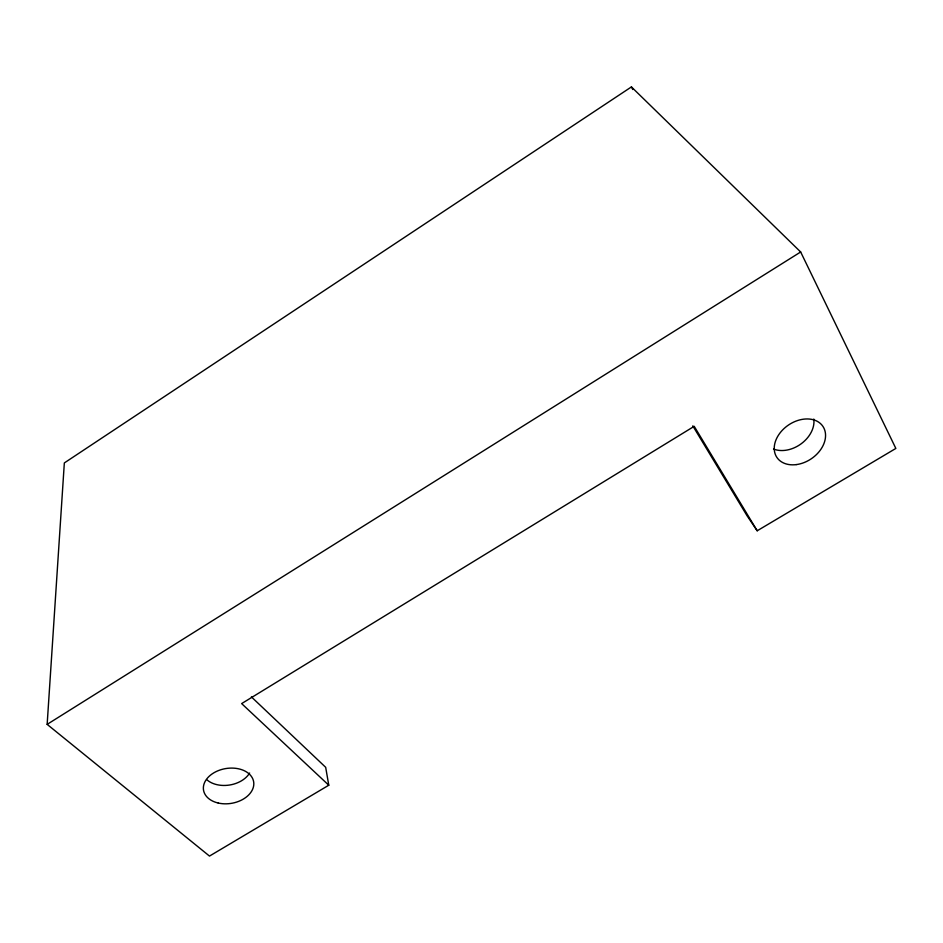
<?xml version="1.0" encoding="UTF-8"?>
<svg xmlns="http://www.w3.org/2000/svg" width="943" height="943" viewBox="0 0 943 943"><rect width="100%" height="100%" fill="white"/><g stroke="black" fill="none" stroke-linecap="round" stroke-linejoin="round"><path stroke-width="1.41" d="M251.392 696.889L325.677 767.307L328.777 785.224L209.487 856.079L47.15 724.365L64.336 462.93L631.421 86.921L800.666 251.981L895.85 448.432L757.194 530.779L747.115 515.845L692.799 425.882M47.15 724.365L800.666 251.981M328.777 785.224L241.644 703.596L694.201 426.319L757.194 530.779M631.421 86.921L632.788 89.514M813.785 419.057A27.288 20.216 -34.3 0 1 801.338 443.67A27.288 20.216 -34.3 0 1 773.531 449.021M249.636 773.024A25.025 17.54 -9.3 0 1 207.071 779.932M218.198 803.023A25.414 17.622 -9.5 0 0 253.691 782.053A25.414 17.622 -9.5 0 0 213.837 772.824A25.414 17.622 -9.5 0 0 218.198 803.023M796.175 464.616A27.748 20.357 -34.1 0 0 823.758 427.804A27.748 20.357 -34.1 0 0 779.778 433.273A27.748 20.357 -34.1 0 0 796.175 464.616"/></g></svg>
